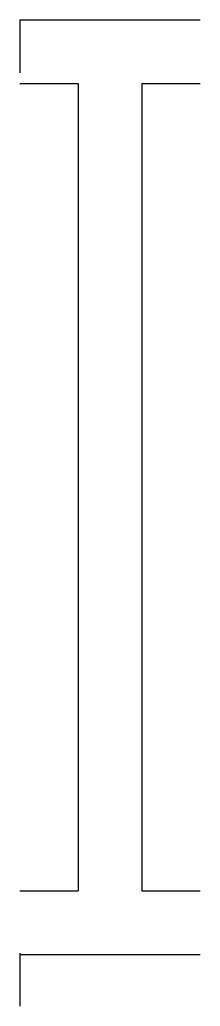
# Model space of a CAD drawing. Header units: inches. Extents: x 512.2 to 520.7, y 158 to 204.5.
import ezdxf

# ---------------------------------------------------------------- set-up
doc = ezdxf.new("R2010")
doc.units = ezdxf.units.IN
doc.header["$MEASUREMENT"] = 0
doc.layers.get('0').update_dxf_attribs({"color": 1})

msp = doc.modelspace()

# ---------------------------------------------------------------- linework, layer by layer
for p, q in [((512.199, 204.499), (520.699, 204.499)), ((512.199, 204.499), (512.199, 201.999)), ((512.199, 201.499), (514.943, 201.499)), ((514.943, 201.499), (514.943, 163.436)), ((517.943, 201.499), (520.699, 201.499)), ((517.943, 201.499), (517.943, 163.436)), ((512.199, 163.436), (514.943, 163.436)), ((517.943, 163.436), (520.699, 163.436)), ((512.199, 160.499), (512.199, 157.999)), ((512.199, 160.436), (520.699, 160.436))]:
    msp.add_line(p, q)

doc.saveas('drawing.dxf')
